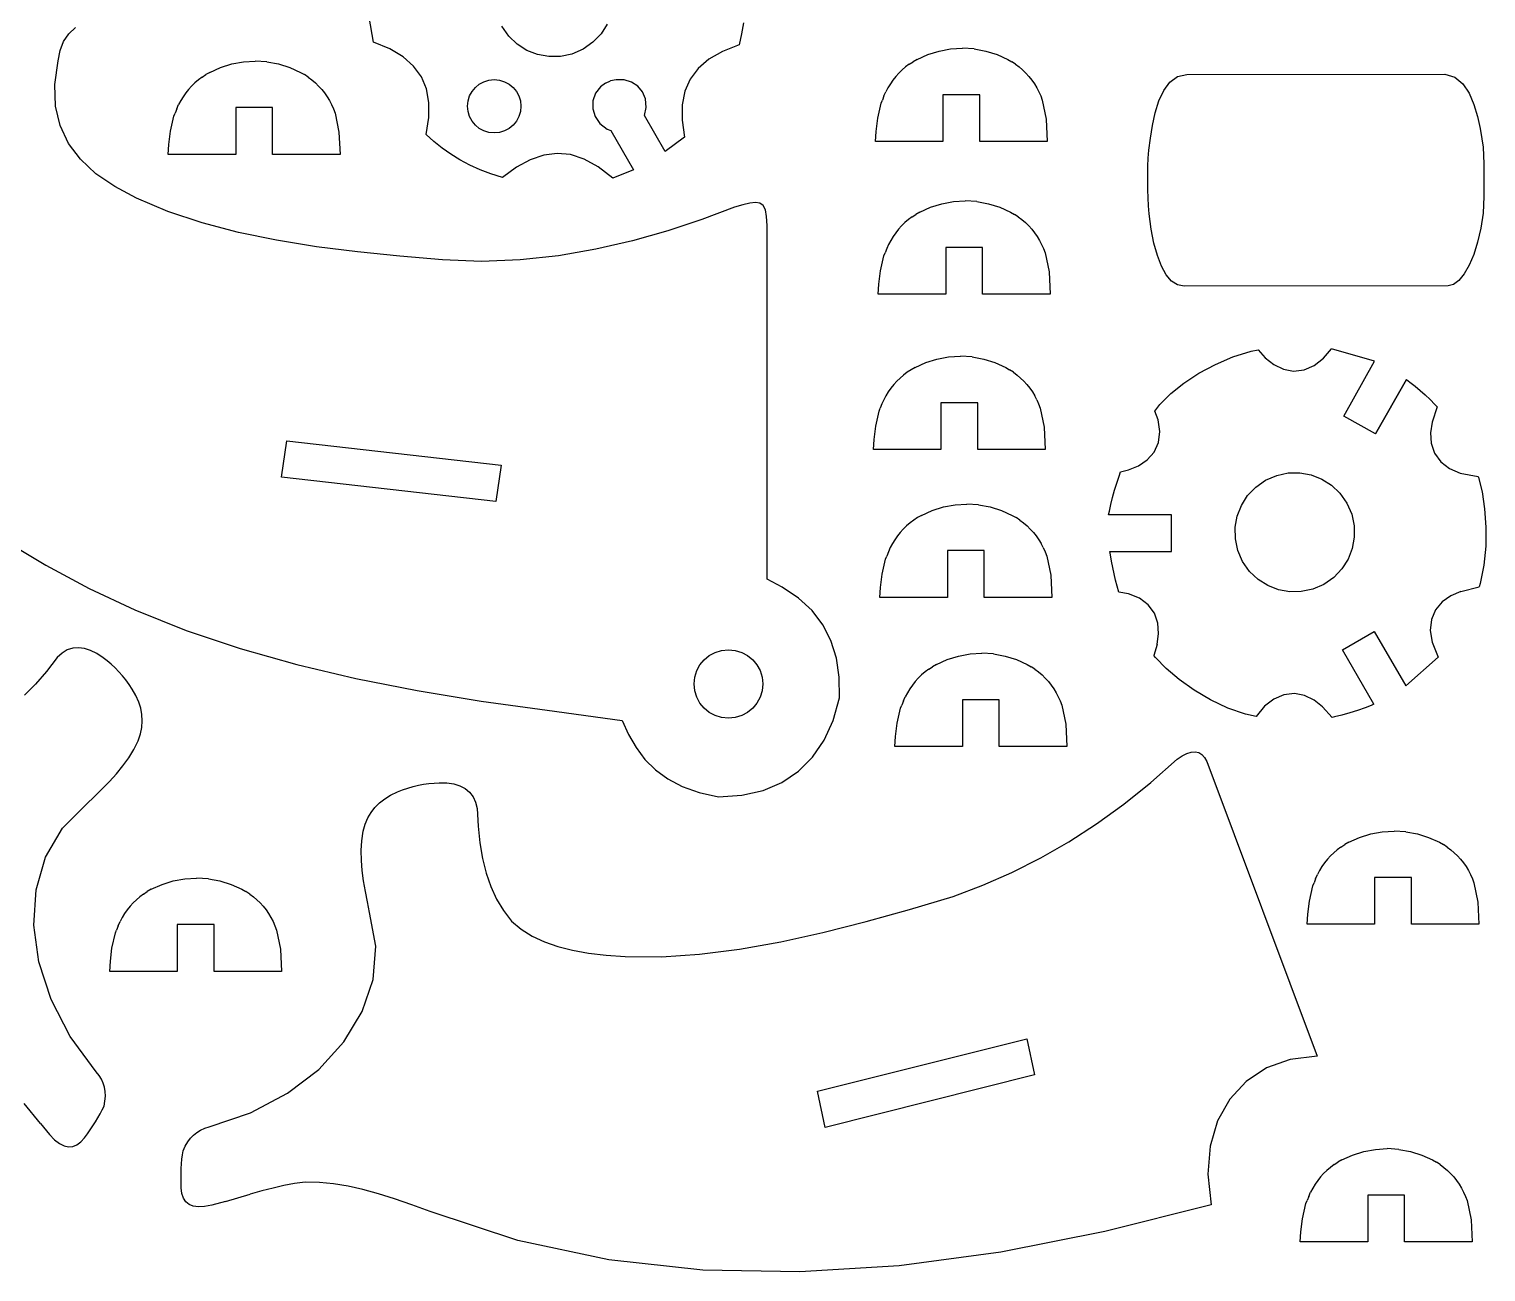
# Model space of a CAD drawing. Extents: x -1184 to 1184, y -939 to 939.
# Drawn here: x 452 to 1182, y -936 to -313 of the extents above; entities that cross this region are included whole.
import ezdxf

# ---------------------------------------------------------------- set-up
doc = ezdxf.new("R2010")
doc.units = 0
doc.header["$MEASUREMENT"] = 0
doc.layers.get('0').update_dxf_attribs({"linetype": 'CONTINUOUS'})

msp = doc.modelspace()

# ---------------------------------------------------------------- linework, layer by layer
for p, q in [((471.66, -315.38), (475.04, -312.23)), ((624.37, -319.53), (622.16, -307.07)), ((692.15, -316.54), (688.68, -311.57)), ((741.49, -310.48), (738.4, -315.36)), ((809.73, -309.93), (808.81, -315.42)), ((467.34, -323.68), (469.09, -319.19)), ((469.09, -319.19), (471.66, -315.38)), ((632.52, -322.9), (624.37, -319.53)), ((696.41, -320.59), (692.15, -316.54)), ((701.3, -323.68), (696.41, -320.59)), ((734.35, -319.62), (729.38, -323.09)), ((738.4, -315.36), (734.35, -319.62)), ((807.53, -320.87), (799.27, -324.16)), ((808.81, -315.42), (807.53, -320.87)), ((466.41, -328.85), (467.34, -323.68)), ((639.22, -326.89), (632.52, -322.9)), ((644.49, -331.52), (639.22, -326.89)), ((706.65, -325.76), (701.3, -323.68)), ((712.3, -326.79), (706.65, -325.76)), ((718.08, -326.72), (712.3, -326.79)), ((723.83, -325.5), (718.08, -326.72)), ((729.38, -323.09), (723.83, -325.5)), ((792.47, -328.09), (787.09, -332.7)), ((799.27, -324.16), (792.47, -328.09)), ((896.75, -328.22), (894.76, -329.35)), ((896.75, -328.22), (902.13, -325.78)), ((902.13, -325.78), (907.76, -324.01)), ((907.76, -324.01), (913.57, -322.94)), ((913.57, -322.94), (919.47, -322.58)), ((925.36, -322.94), (919.47, -322.58)), ((925.36, -322.94), (931.17, -324.01)), ((931.17, -324.01), (936.81, -325.78)), ((936.81, -325.78), (942.18, -328.22)), ((942.18, -328.22), (944.17, -329.35)), ((464.69, -340.74), (466.41, -328.85)), ((542.37, -334.69), (540.38, -335.82)), ((542.37, -334.69), (547.75, -332.25)), ((547.75, -332.25), (553.38, -330.48)), ((553.38, -330.48), (559.19, -329.41)), ((559.19, -329.41), (565.09, -329.05)), ((570.98, -329.41), (565.09, -329.05)), ((570.98, -329.41), (576.79, -330.48)), ((576.79, -330.48), (582.42, -332.25)), ((582.42, -332.25), (587.8, -334.69)), ((587.8, -334.69), (589.79, -335.82)), ((648.39, -336.85), (644.49, -331.52)), ((787.09, -332.7), (783.08, -338.02)), ((887.64, -335.06), (886.1, -336.76)), ((889.28, -333.47), (887.64, -335.06)), ((891.02, -331.98), (889.28, -333.47)), ((892.85, -330.61), (891.02, -331.98)), ((892.85, -330.61), (894.76, -329.35)), ((946.08, -330.61), (944.17, -329.35)), ((946.08, -330.61), (947.9, -331.98)), ((947.9, -331.98), (949.64, -333.47)), ((949.64, -333.47), (951.28, -335.06)), ((951.28, -335.06), (952.81, -336.76)), ((1031.86, -335.8), (1161.22, -335.66)), ((1161.22, -335.66), (1166.17, -337.08)), ((465.04, -351.56), (464.69, -340.74)), ((533.26, -341.53), (531.72, -343.23)), ((534.9, -339.94), (533.26, -341.53)), ((536.64, -338.45), (534.9, -339.94)), ((538.47, -337.08), (536.64, -338.45)), ((538.47, -337.08), (540.38, -335.82)), ((591.7, -337.07), (589.79, -335.82)), ((591.7, -337.07), (593.52, -338.45)), ((593.52, -338.45), (595.26, -339.94)), ((595.26, -339.94), (596.89, -341.53)), ((596.89, -341.53), (598.43, -343.23)), ((650.93, -342.9), (648.39, -336.85)), ((652.17, -349.71), (650.93, -342.9)), ((673.8, -344.2), (675.43, -342.22)), ((675.43, -342.22), (677.41, -340.58)), ((677.41, -340.58), (679.68, -339.35)), ((679.68, -339.35), (682.19, -338.57)), ((682.19, -338.57), (684.89, -338.3)), ((684.89, -338.3), (687.58, -338.57)), ((687.58, -338.57), (690.09, -339.35)), ((690.09, -339.35), (692.36, -340.58)), ((692.36, -340.58), (694.34, -342.22)), ((694.34, -342.22), (695.98, -344.2)), ((738.13, -341.86), (735.65, -345.18)), ((740.62, -340.09), (738.13, -341.86)), ((740.62, -340.09), (743.1, -339)), ((745.99, -338.37), (743.1, -339)), ((750.05, -338.49), (745.99, -338.37)), ((753.73, -339.58), (750.05, -338.49)), ((756.85, -341.58), (753.73, -339.58)), ((759.22, -344.4), (756.85, -341.58)), ((783.08, -338.02), (780.42, -344.09)), ((882.17, -342.38), (881.1, -344.4)), ((883.36, -340.42), (882.17, -342.38)), ((884.67, -338.55), (883.36, -340.42)), ((886.1, -336.76), (884.67, -338.55)), ((952.81, -336.76), (954.23, -338.55)), ((954.23, -338.55), (955.54, -340.42)), ((955.54, -340.42), (956.72, -342.38)), ((956.72, -342.38), (957.78, -344.4)), ((1020.33, -343.74), (1023.41, -339.56)), ((1023.41, -339.56), (1027.22, -336.8)), ((1027.22, -336.8), (1031.86, -335.8)), ((1166.17, -337.08), (1170.16, -340.42)), ((1170.16, -340.42), (1173.3, -345.16)), ((527.78, -348.85), (526.72, -350.87)), ((528.98, -346.89), (527.78, -348.85)), ((530.29, -345.02), (528.98, -346.89)), ((531.72, -343.23), (530.29, -345.02)), ((598.43, -343.23), (599.85, -345.01)), ((599.85, -345.01), (601.15, -346.89)), ((601.15, -346.89), (602.34, -348.84)), ((602.34, -348.84), (603.39, -350.87)), ((652.13, -357.32), (652.17, -349.71)), ((671.51, -351.68), (671.78, -348.98)), ((671.78, -348.98), (672.56, -346.47)), ((672.56, -346.47), (673.8, -344.2)), ((695.98, -344.2), (697.21, -346.47)), ((697.21, -346.47), (697.99, -348.98)), ((697.99, -348.98), (698.26, -351.68)), ((734.34, -348.97), (734.25, -352.94)), ((735.65, -345.18), (734.34, -348.97)), ((760.66, -347.99), (759.22, -344.4)), ((760.98, -352.28), (760.66, -347.99)), ((780.42, -344.09), (779.07, -350.94)), ((877.06, -357.68), (878.76, -350.11)), ((878.76, -350.11), (879.36, -348.63)), ((880.16, -346.49), (879.36, -348.63)), ((880.16, -346.49), (881.1, -344.4)), ((909.73, -345.9), (909.73, -369.36)), ((928.21, -345.9), (909.73, -345.9)), ((928.21, -369.36), (928.21, -345.9)), ((957.78, -344.4), (958.7, -346.49)), ((958.7, -346.49), (959.5, -348.63)), ((959.5, -348.63), (961.48, -358.17)), ((1016.04, -354.93), (1017.9, -348.98)), ((1017.9, -348.98), (1020.33, -343.74)), ((1173.3, -345.16), (1175.71, -350.8)), ((467.36, -361.37), (465.04, -351.56)), ((522.67, -364.15), (524.38, -356.58)), ((524.38, -356.58), (524.98, -355.1)), ((525.78, -352.96), (524.98, -355.1)), ((525.78, -352.96), (526.72, -350.87)), ((573.82, -352.37), (555.34, -352.37)), ((555.34, -352.37), (555.34, -375.83)), ((573.82, -375.83), (573.82, -352.37)), ((603.39, -350.87), (604.32, -352.96)), ((604.32, -352.96), (605.11, -355.1)), ((605.11, -355.1), (607.1, -364.64)), ((650.85, -365.77), (652.13, -357.32)), ((671.78, -354.37), (671.51, -351.68)), ((672.56, -356.88), (671.78, -354.37)), ((673.8, -359.15), (672.56, -356.88)), ((697.21, -356.88), (695.98, -359.15)), ((697.99, -354.37), (697.21, -356.88)), ((698.26, -351.68), (697.99, -354.37)), ((734.25, -352.94), (735.38, -356.83)), ((735.38, -356.83), (737.79, -360.35)), ((760.18, -356.27), (760.98, -352.28)), ((770.59, -374.29), (760.18, -356.27)), ((779.07, -350.94), (778.98, -358.61)), ((1014.64, -361.26), (1016.04, -354.93)), ((1175.71, -350.8), (1177.51, -356.83)), ((1177.51, -356.83), (1178.82, -362.76)), ((471.58, -370.26), (467.36, -361.37)), ((521.9, -370.79), (522.67, -364.15)), ((607.1, -364.64), (607.63, -375.83)), ((675.43, -361.13), (673.8, -359.15)), ((677.41, -362.77), (675.43, -361.13)), ((679.68, -364), (677.41, -362.77)), ((682.19, -364.78), (679.68, -364)), ((684.89, -365.05), (682.19, -364.78)), ((687.58, -364.78), (684.89, -365.05)), ((690.09, -364), (687.58, -364.78)), ((692.36, -362.77), (690.09, -364)), ((694.34, -361.13), (692.36, -362.77)), ((695.98, -359.15), (694.34, -361.13)), ((737.79, -360.35), (741.49, -363.22)), ((741.49, -363.22), (743.25, -363.9)), ((743.25, -363.9), (754.59, -383.55)), ((778.98, -358.61), (780.14, -367.12)), ((875.92, -369.36), (876.28, -364.32)), ((876.28, -364.32), (877.06, -357.68)), ((961.48, -358.17), (962.01, -369.36)), ((1013.63, -367.62), (1014.64, -361.26)), ((1178.82, -362.76), (1179.75, -368.06)), ((477.6, -378.26), (471.58, -370.26)), ((521.54, -375.83), (521.9, -370.79)), ((654.7, -369.3), (650.85, -365.77)), ((658.78, -372.61), (654.7, -369.3)), ((780.14, -367.12), (770.59, -374.29)), ((909.73, -369.36), (875.92, -369.36)), ((962.01, -369.36), (928.21, -369.36)), ((1012.91, -373.65), (1013.63, -367.62)), ((1179.75, -368.06), (1180.43, -372.24)), ((1180.43, -372.24), (1180.56, -376.36)), ((485.35, -385.46), (477.6, -378.26)), ((555.34, -375.83), (521.54, -375.83)), ((607.63, -375.83), (573.82, -375.83)), ((663.12, -375.69), (658.78, -372.61)), ((667.72, -378.54), (663.12, -375.69)), ((672.59, -381.14), (667.72, -378.54)), ((702.92, -378.53), (696.06, -382.27)), ((709.68, -376.17), (702.92, -378.53)), ((716.39, -375.28), (709.68, -376.17)), ((723.14, -375.91), (716.39, -375.28)), ((729.98, -378.16), (723.14, -375.91)), ((736.98, -382.09), (729.98, -378.16)), ((1012.43, -381.67), (1012.61, -377.67)), ((1012.61, -377.67), (1012.91, -373.65)), ((1180.56, -376.36), (1180.66, -380.48)), ((494.74, -391.9), (485.35, -385.46)), ((677.76, -383.47), (672.59, -381.14)), ((683.22, -385.54), (677.76, -383.47)), ((689.01, -387.32), (683.22, -385.54)), ((696.06, -382.27), (689.01, -387.32)), ((744.23, -387.77), (736.98, -382.09)), ((754.59, -383.55), (744.23, -387.77)), ((1012.33, -389.61), (1012.34, -385.64)), ((1012.34, -385.64), (1012.43, -381.67)), ((1180.66, -380.48), (1180.74, -384.6)), ((1180.74, -384.6), (1180.77, -388.72)), ((505.68, -397.66), (494.74, -391.9)), ((1012.4, -393.58), (1012.33, -389.61)), ((1012.54, -397.56), (1012.4, -393.58)), ((1180.76, -392.85), (1180.68, -396.97)), ((1180.77, -388.72), (1180.76, -392.85)), ((521.43, -404.45), (505.68, -397.66)), ((809.52, -401.04), (805.31, -402.32)), ((813.01, -400.18), (809.52, -401.04)), ((815.83, -399.87), (813.01, -400.18)), ((818.03, -400.25), (815.83, -399.87)), ((819.65, -401.47), (818.03, -400.25)), ((903.52, -402.28), (909.16, -400.52)), ((909.16, -400.52), (914.96, -399.44)), ((914.96, -399.44), (920.86, -399.09)), ((926.75, -399.44), (920.86, -399.09)), ((926.75, -399.44), (932.56, -400.52)), ((932.56, -400.52), (938.2, -402.28)), ((1012.73, -401.55), (1012.54, -397.56)), ((1180.54, -401.09), (1180.33, -405.21)), ((1180.68, -396.97), (1180.54, -401.09)), ((538.48, -410.16), (521.43, -404.45)), ((788.93, -408.44), (771.83, -414.11)), ((805.31, -402.32), (788.93, -408.44)), ((820.76, -403.65), (819.65, -401.47)), ((821.38, -406.94), (820.76, -403.65)), ((821.59, -411.48), (821.38, -406.94)), ((892.41, -408.49), (890.67, -409.98)), ((894.24, -407.11), (892.41, -408.49)), ((894.24, -407.11), (896.15, -405.86)), ((898.14, -404.72), (896.15, -405.86)), ((898.14, -404.72), (903.52, -402.28)), ((938.2, -402.28), (943.58, -404.72)), ((943.58, -404.72), (945.56, -405.86)), ((947.47, -407.11), (945.56, -405.86)), ((947.47, -407.11), (949.3, -408.49)), ((949.3, -408.49), (951.03, -409.97)), ((1012.97, -405.57), (1012.73, -401.55)), ((1014.03, -413.28), (1012.97, -405.57)), ((1180.33, -405.21), (1179.21, -412.8)), ((556.68, -414.92), (538.48, -410.16)), ((575.85, -418.84), (556.68, -414.92)), ((771.83, -414.11), (754.1, -419.14)), ((821.59, -588.62), (821.59, -411.48)), ((886.06, -415.05), (884.75, -416.93)), ((887.49, -413.26), (886.06, -415.05)), ((889.03, -411.57), (887.49, -413.26)), ((890.67, -409.98), (889.03, -411.57)), ((951.03, -409.97), (952.67, -411.57)), ((952.67, -411.57), (954.2, -413.26)), ((954.2, -413.26), (955.62, -415.05)), ((955.62, -415.05), (956.93, -416.93)), ((1015.42, -420.3), (1014.03, -413.28)), ((1179.21, -412.8), (1177.63, -419.78)), ((595.83, -422.06), (575.85, -418.84)), ((616.45, -424.69), (595.83, -422.06)), ((754.1, -419.14), (735.81, -423.36)), ((881.56, -423), (880.75, -425.14)), ((882.49, -420.91), (881.56, -423)), ((883.56, -418.88), (882.49, -420.91)), ((884.75, -416.93), (883.56, -418.88)), ((911.12, -422.41), (911.12, -445.86)), ((929.6, -422.41), (911.12, -422.41)), ((929.6, -445.86), (929.6, -422.41)), ((956.93, -416.93), (958.11, -418.88)), ((958.11, -418.88), (959.17, -420.91)), ((959.17, -420.91), (960.09, -423)), ((960.09, -423), (960.89, -425.14)), ((1017.15, -426.51), (1015.42, -420.3)), ((1177.63, -419.78), (1175.67, -426.01)), ((637.55, -426.86), (616.45, -424.69)), ((658.95, -428.69), (637.55, -426.86)), ((678.55, -429.44), (658.95, -428.69)), ((697.95, -428.68), (678.55, -429.44)), ((717.07, -426.6), (697.95, -428.68)), ((735.81, -423.36), (717.07, -426.6)), ((878.45, -434.19), (880.15, -426.62)), ((880.15, -426.62), (880.75, -425.14)), ((960.89, -425.14), (962.87, -434.68)), ((1019.21, -431.82), (1017.15, -426.51)), ((1175.67, -426.01), (1173.41, -431.37)), ((877.67, -440.83), (878.45, -434.19)), ((962.87, -434.68), (963.4, -445.86)), ((1021.59, -436.11), (1019.21, -431.82)), ((1024.29, -439.29), (1021.59, -436.11)), ((1170.91, -435.74), (1168.26, -438.99)), ((1173.41, -431.37), (1170.91, -435.74)), ((877.31, -445.86), (877.67, -440.83)), ((1027.31, -441.25), (1024.29, -439.29)), ((1030.63, -441.88), (1027.31, -441.25)), ((1162.79, -441.65), (1030.63, -441.88)), ((1165.53, -441), (1162.79, -441.65)), ((1168.26, -438.99), (1165.53, -441)), ((911.12, -445.86), (877.31, -445.86)), ((963.4, -445.86), (929.6, -445.86)), ((1064.15, -474.47), (1067.59, -473.8)), ((1067.59, -473.8), (1071.23, -477.77)), ((1100.43, -478.01), (1104.33, -473.31)), ((1104.33, -473.31), (1104.36, -473.27)), ((1125.92, -479.45), (1104.33, -473.31)), ((895.72, -482.62), (901.1, -480.18)), ((901.1, -480.18), (906.73, -478.41)), ((906.73, -478.41), (912.54, -477.34)), ((912.54, -477.34), (918.44, -476.98)), ((924.33, -477.34), (918.44, -476.98)), ((924.33, -477.34), (930.14, -478.41)), ((930.14, -478.41), (935.78, -480.18)), ((935.78, -480.18), (941.15, -482.62)), ((1037.96, -485.48), (1046.21, -481.05)), ((1046.21, -481.05), (1055, -477.32)), ((1055, -477.32), (1064.15, -474.47)), ((1071.23, -477.77), (1075.52, -481.1)), ((1075.52, -481.1), (1080.27, -483.39)), ((1090.69, -483.83), (1095.77, -481.67)), ((1095.77, -481.67), (1100.43, -478.01)), ((1110.6, -506.95), (1125.92, -479.45)), ((888.25, -487.87), (886.61, -489.47)), ((889.99, -486.39), (888.25, -487.87)), ((891.82, -485.01), (889.99, -486.39)), ((893.73, -483.75), (891.82, -485.01)), ((895.72, -482.62), (893.73, -483.75)), ((941.15, -482.62), (943.14, -483.75)), ((945.05, -485.01), (943.14, -483.75)), ((945.05, -485.01), (946.87, -486.38)), ((946.87, -486.38), (948.61, -487.87)), ((948.61, -487.87), (950.25, -489.46)), ((1030.45, -490.41), (1037.96, -485.48)), ((1080.27, -483.39), (1085.4, -484.38)), ((1085.4, -484.38), (1090.69, -483.83)), ((1141.96, -488.65), (1126.46, -515.79)), ((1126.46, -515.79), (1141.95, -488.65)), ((1141.95, -488.65), (1141.96, -488.65)), ((1141.96, -488.65), (1143.69, -489.99)), ((882.33, -494.82), (881.14, -496.78)), ((883.64, -492.95), (882.33, -494.82)), ((885.07, -491.16), (883.64, -492.95)), ((886.61, -489.47), (885.07, -491.16)), ((950.25, -489.46), (951.78, -491.16)), ((951.78, -491.16), (953.2, -492.95)), ((953.2, -492.95), (954.51, -494.82)), ((954.51, -494.82), (955.69, -496.78)), ((1018.43, -501.07), (1023.88, -495.67)), ((1023.88, -495.67), (1030.45, -490.41)), ((1143.69, -489.99), (1146.24, -492.04)), ((1146.24, -492.04), (1148.77, -494.16)), ((1148.77, -494.16), (1151.28, -496.38)), ((877.73, -504.52), (878.33, -503.04)), ((879.13, -500.89), (878.33, -503.04)), ((880.07, -498.8), (879.13, -500.89)), ((881.14, -496.78), (880.07, -498.8)), ((908.7, -500.31), (908.7, -523.76)), ((927.18, -500.31), (908.7, -500.31)), ((927.18, -523.76), (927.18, -500.31)), ((956.75, -498.8), (955.69, -496.78)), ((956.75, -498.8), (957.67, -500.89)), ((957.67, -500.89), (958.47, -503.04)), ((958.47, -503.04), (960.45, -512.57)), ((1015.87, -504.41), (1018.43, -501.07)), ((1151.28, -496.38), (1153.77, -498.7)), ((1153.77, -498.7), (1156.24, -501.13)), ((1157.38, -502.33), (1154.87, -509.95)), ((1156.24, -501.13), (1157.38, -502.33)), ((876.03, -512.09), (877.73, -504.52)), ((1017.49, -508.77), (1015.87, -504.41)), ((1018.33, -514.63), (1017.49, -508.77)), ((1126.46, -515.79), (1110.6, -506.95)), ((1154.87, -509.95), (1154.06, -515.32)), ((875.25, -518.72), (876.03, -512.09)), ((960.45, -512.57), (960.98, -523.76)), ((1017.66, -520.12), (1018.33, -514.63)), ((1154.06, -515.32), (1154.39, -520.58)), ((578.25, -537.65), (580.99, -519.34)), ((580.99, -519.34), (688.44, -531.49)), ((874.89, -523.76), (875.25, -518.72)), ((908.7, -523.76), (874.89, -523.76)), ((960.98, -523.76), (927.18, -523.76)), ((1012.07, -528.92), (1015.49, -524.97)), ((1015.49, -524.97), (1017.66, -520.12)), ((1154.39, -520.58), (1156.03, -525.55)), ((688.44, -531.49), (685.7, -549.8)), ((1002.68, -533.94), (1007.71, -531.89)), ((1007.71, -531.89), (1012.07, -528.92)), ((1156.03, -525.55), (1159.1, -529.89)), ((1159.1, -529.89), (1163.47, -533.27)), ((685.7, -549.8), (578.25, -537.65)), ((996.81, -540.56), (997.94, -537.11)), ((997.94, -537.11), (998.71, -534.82)), ((998.71, -534.82), (1002.68, -533.94)), ((1066.43, -542.57), (1071.4, -539.1)), ((1071.4, -539.1), (1076.96, -536.69)), ((1076.96, -536.69), (1082.71, -535.48)), ((1082.71, -535.48), (1088.49, -535.41)), ((1088.49, -535.41), (1094.14, -536.44)), ((1094.14, -536.44), (1099.48, -538.52)), ((1099.48, -538.52), (1104.37, -541.61)), ((1163.47, -533.27), (1168.93, -535.54)), ((1168.93, -535.54), (1177.84, -537.18)), ((1177.84, -537.18), (1178.04, -537.69)), ((1178.04, -537.69), (1179.82, -544.96)), ((994.67, -547.73), (995.7, -544.13)), ((995.7, -544.13), (996.81, -540.56)), ((1059.29, -551.72), (1062.38, -546.84)), ((1062.38, -546.84), (1066.43, -542.57)), ((1104.37, -541.61), (1108.63, -545.66)), ((1108.63, -545.66), (1112.1, -550.62)), ((1179.82, -544.96), (1181.09, -553.37)), ((898.96, -556.71), (904.34, -554.28)), ((904.34, -554.28), (909.97, -552.51)), ((909.97, -552.51), (915.78, -551.44)), ((915.78, -551.44), (921.67, -551.08)), ((927.57, -551.44), (921.67, -551.08)), ((927.57, -551.44), (933.38, -552.51)), ((933.38, -552.51), (939.01, -554.28)), ((939.01, -554.28), (944.39, -556.71)), ((992.68, -556.39), (993.1, -554.64)), ((993.1, -554.64), (993.79, -551.26)), ((993.79, -551.26), (994.67, -547.73)), ((1057.21, -557.07), (1059.29, -551.72)), ((1112.1, -550.62), (1114.51, -556.18)), ((1181.09, -553.37), (1181.74, -562.55)), ((891.49, -561.97), (889.84, -563.56)), ((893.23, -560.48), (891.49, -561.97)), ((895.05, -559.1), (893.23, -560.48)), ((896.97, -557.85), (895.05, -559.1)), ((898.96, -556.71), (896.97, -557.85)), ((944.39, -556.71), (946.38, -557.85)), ((948.29, -559.1), (946.38, -557.85)), ((948.29, -559.1), (950.11, -560.48)), ((950.11, -560.48), (951.85, -561.96)), ((951.85, -561.96), (953.48, -563.56)), ((1024.16, -556.39), (992.68, -556.39)), ((1024.16, -574.87), (1024.16, -556.39)), ((1056.18, -562.71), (1057.21, -557.07)), ((1114.51, -556.18), (1115.73, -561.93)), ((1115.73, -561.93), (1115.8, -567.72)), ((439.4, -569.11), (460.15, -581.67)), ((885.56, -568.92), (884.37, -570.87)), ((886.88, -567.04), (885.56, -568.92)), ((888.31, -565.26), (886.88, -567.04)), ((889.84, -563.56), (888.31, -565.26)), ((953.48, -563.56), (955.01, -565.25)), ((955.01, -565.25), (956.44, -567.04)), ((956.44, -567.04), (957.74, -568.92)), ((957.74, -568.92), (958.93, -570.87)), ((1056.25, -568.5), (1056.18, -562.71)), ((1057.47, -574.25), (1056.25, -568.5)), ((1115.8, -567.72), (1114.77, -573.36)), ((1181.74, -562.55), (1181.67, -572.12)), ((882.37, -574.99), (881.57, -577.13)), ((883.31, -572.9), (882.37, -574.99)), ((884.37, -570.87), (883.31, -572.9)), ((911.93, -574.4), (911.93, -597.85)), ((930.41, -574.4), (911.93, -574.4)), ((930.41, -597.85), (930.41, -574.4)), ((959.98, -572.9), (958.93, -570.87)), ((959.98, -572.9), (960.91, -574.99)), ((960.91, -574.99), (961.7, -577.13)), ((993.63, -576.45), (993.37, -574.87)), ((993.37, -574.87), (1024.16, -574.87)), ((994.19, -579.62), (993.63, -576.45)), ((1059.88, -579.81), (1057.47, -574.25)), ((1114.77, -573.36), (1112.69, -578.71)), ((1181.67, -572.12), (1180.76, -581.69)), ((460.15, -581.67), (481.92, -593.38)), ((879.26, -586.18), (880.97, -578.61)), ((880.97, -578.61), (881.57, -577.13)), ((961.7, -577.13), (963.69, -586.67)), ((994.81, -582.8), (994.19, -579.62)), ((995.48, -585.98), (994.81, -582.8)), ((1063.35, -584.77), (1059.88, -579.81)), ((1109.6, -583.59), (1105.54, -587.86)), ((1112.69, -578.71), (1109.6, -583.59)), ((1180.76, -581.69), (1178.9, -590.88)), ((829.24, -592.72), (821.59, -588.62)), ((878.49, -592.82), (879.26, -586.18)), ((963.69, -586.67), (964.22, -597.85)), ((996.21, -589.14), (995.48, -585.98)), ((997.01, -592.26), (996.21, -589.14)), ((1067.61, -588.82), (1063.35, -584.77)), ((1072.5, -591.91), (1067.61, -588.82)), ((1105.54, -587.86), (1100.58, -591.33)), ((1178.9, -590.88), (1178.31, -592.59)), ((481.92, -593.38), (504.87, -604.1)), ((837.34, -598.17), (829.24, -592.72)), ((844.11, -604.44), (837.34, -598.17)), ((878.13, -597.85), (878.49, -592.82)), ((911.93, -597.85), (878.13, -597.85)), ((964.22, -597.85), (930.41, -597.85)), ((997.82, -595.16), (997.01, -592.26)), ((1002.66, -595.98), (997.82, -595.16)), ((1008.15, -598.19), (1002.66, -595.98)), ((1012.57, -601.51), (1008.15, -598.19)), ((1077.84, -593.99), (1072.5, -591.91)), ((1083.49, -595.02), (1077.84, -593.99)), ((1089.27, -594.95), (1083.49, -595.02)), ((1095.02, -593.74), (1089.27, -594.95)), ((1100.58, -591.33), (1095.02, -593.74)), ((1164.14, -596.98), (1159.85, -600.03)), ((1169.13, -594.83), (1164.14, -596.98)), ((1169.13, -594.83), (1178.31, -592.59)), ((504.87, -604.1), (530.61, -614.34)), ((849.53, -611.55), (844.11, -604.44)), ((1015.69, -605.81), (1012.57, -601.51)), ((1017.4, -610.75), (1015.69, -605.81)), ((1156.5, -604.05), (1154.43, -608.95)), ((1159.85, -600.03), (1156.5, -604.05)), ((853.61, -619.47), (849.53, -611.55)), ((1017.79, -616.01), (1017.4, -610.75)), ((1154.43, -608.95), (1153.88, -614.44)), ((530.61, -614.34), (557.65, -623.42)), ((856.35, -628.23), (853.61, -619.47)), ((1017.05, -621.39), (1017.79, -616.01)), ((1109.83, -624.14), (1125.83, -614.9)), ((1125.83, -614.9), (1141.57, -642.16)), ((1153.88, -614.44), (1154.83, -620.28)), ((1154.83, -620.28), (1157.8, -627.82)), ((468.35, -625.73), (465.89, -627.94)), ((470.96, -624.19), (468.35, -625.73)), ((473.71, -623.3), (470.96, -624.19)), ((476.58, -623.03), (473.71, -623.3)), ((479.55, -623.4), (476.58, -623.03)), ((482.6, -624.37), (479.55, -623.4)), ((485.72, -625.94), (482.6, -624.37)), ((488.89, -628.1), (485.72, -625.94)), ((557.65, -623.42), (585.97, -631.41)), ((790.08, -629.06), (792.62, -626.96)), ((792.62, -626.96), (795.54, -625.38)), ((795.54, -625.38), (798.77, -624.38)), ((798.77, -624.38), (802.23, -624.03)), ((802.23, -624.03), (805.69, -624.38)), ((805.69, -624.38), (808.92, -625.38)), ((808.92, -625.38), (811.83, -626.96)), ((811.83, -626.96), (814.38, -629.06)), ((911.87, -629.02), (917.5, -627.25)), ((917.5, -627.25), (923.31, -626.18)), ((923.31, -626.18), (929.2, -625.82)), ((935.1, -626.18), (929.2, -625.82)), ((935.1, -626.18), (940.91, -627.25)), ((940.91, -627.25), (946.54, -629.02)), ((1017.05, -621.39), (1015.32, -626.87)), ((1016.18, -627.98), (1015.32, -626.87)), ((1125.54, -651.35), (1109.83, -624.14)), ((460.47, -634.92), (455, -641.25)), ((465.89, -627.94), (460.47, -634.92)), ((490.99, -629.68), (488.89, -628.1)), ((493.02, -631.36), (490.99, -629.68)), ((494.96, -633.15), (493.02, -631.36)), ((496.83, -635.06), (494.96, -633.15)), ((585.97, -631.41), (615.53, -638.42)), ((785.4, -637.74), (786.4, -634.52)), ((786.4, -634.52), (787.98, -631.6)), ((787.98, -631.6), (790.08, -629.06)), ((814.38, -629.06), (816.48, -631.6)), ((816.48, -631.6), (818.06, -634.52)), ((818.06, -634.52), (819.06, -637.74)), ((857.76, -637.82), (856.35, -628.23)), ((902.59, -633.85), (900.76, -635.22)), ((902.59, -633.85), (904.5, -632.59)), ((906.49, -631.46), (904.5, -632.59)), ((906.49, -631.46), (911.87, -629.02)), ((946.54, -629.02), (951.92, -631.46)), ((951.92, -631.46), (953.91, -632.59)), ((955.82, -633.85), (953.91, -632.59)), ((955.82, -633.85), (957.64, -635.22)), ((1021.53, -633.42), (1016.18, -627.98)), ((1028.09, -638.97), (1021.53, -633.42)), ((1157.8, -627.82), (1141.57, -642.16)), ((455, -641.25), (449.45, -646.9)), ((498.62, -637.07), (496.83, -635.06)), ((500.34, -639.2), (498.62, -637.07)), ((501.98, -641.44), (500.34, -639.2)), ((503.54, -643.79), (501.98, -641.44)), ((615.53, -638.42), (646.32, -644.51)), ((785.05, -641.21), (785.4, -637.74)), ((785.4, -644.67), (785.05, -641.21)), ((819.06, -637.74), (819.41, -641.21)), ((819.41, -641.21), (819.06, -644.67)), ((857.82, -648.23), (857.76, -637.82)), ((894.41, -641.79), (893.1, -643.66)), ((895.84, -640), (894.41, -641.79)), ((897.37, -638.31), (895.84, -640)), ((899.02, -636.71), (897.37, -638.31)), ((900.76, -635.22), (899.02, -636.71)), ((957.64, -635.22), (959.38, -636.71)), ((959.38, -636.71), (961.01, -638.3)), ((961.01, -638.3), (962.55, -640)), ((962.55, -640), (963.97, -641.79)), ((963.97, -641.79), (965.27, -643.66)), ((1035.61, -644.34), (1028.09, -638.97)), ((505.38, -647.06), (503.54, -643.79)), ((506.81, -650.26), (505.38, -647.06)), ((646.32, -644.51), (678.31, -649.77)), ((786.4, -647.89), (785.4, -644.67)), ((787.98, -650.81), (786.4, -647.89)), ((818.06, -647.89), (816.48, -650.81)), ((819.06, -644.67), (818.06, -647.89)), ((854.68, -659.5), (857.82, -648.23)), ((889.9, -649.73), (890.84, -647.64)), ((891.9, -645.62), (890.84, -647.64)), ((893.1, -643.66), (891.9, -645.62)), ((937.94, -649.14), (919.46, -649.14)), ((919.46, -649.14), (919.46, -672.6)), ((937.94, -672.6), (937.94, -649.14)), ((965.27, -643.66), (966.46, -645.62)), ((966.46, -645.62), (967.51, -647.64)), ((967.51, -647.64), (968.44, -649.73)), ((1043.82, -649.23), (1035.61, -644.34)), ((1052.47, -653.36), (1043.82, -649.23)), ((1075.43, -648.77), (1070.77, -652.43)), ((1080.51, -646.61), (1075.43, -648.77)), ((1085.8, -646.06), (1080.51, -646.61)), ((1090.93, -647.05), (1085.8, -646.06)), ((1095.68, -649.34), (1090.93, -647.05)), ((1099.97, -652.67), (1095.68, -649.34)), ((507.81, -653.41), (506.81, -650.26)), ((508.39, -656.56), (507.81, -653.41)), ((508.55, -659.73), (508.39, -656.56)), ((678.31, -649.77), (711.48, -654.29)), ((711.48, -654.29), (748.93, -659.51)), ((790.08, -653.35), (787.98, -650.81)), ((792.62, -655.45), (790.08, -653.35)), ((795.54, -657.04), (792.62, -655.45)), ((811.83, -655.45), (808.92, -657.04)), ((814.38, -653.35), (811.83, -655.45)), ((816.48, -650.81), (814.38, -653.35)), ((886.79, -660.92), (888.5, -653.35)), ((888.5, -653.35), (889.1, -651.87)), ((889.9, -649.73), (889.1, -651.87)), ((968.44, -649.73), (969.23, -651.87)), ((969.23, -651.87), (971.22, -661.41)), ((1061.29, -656.42), (1052.47, -653.36)), ((1066.61, -657.45), (1061.29, -656.42)), ((1070.77, -652.43), (1066.61, -657.45)), ((1104.81, -657.95), (1099.97, -652.67)), ((1109.53, -656.81), (1105.83, -657.74)), ((1113.51, -655.68), (1109.53, -656.81)), ((1117.49, -654.45), (1113.51, -655.68)), ((1121.19, -653.17), (1117.49, -654.45)), ((1124.33, -651.94), (1121.19, -653.17)), ((1125.54, -651.35), (1124.33, -651.94)), ((507.57, -666.27), (508.27, -662.96)), ((508.27, -662.96), (508.55, -659.73)), ((748.93, -659.51), (752.19, -666.57)), ((798.77, -658.04), (795.54, -657.04)), ((802.23, -658.39), (798.77, -658.04)), ((805.69, -658.04), (802.23, -658.39)), ((808.92, -657.04), (805.69, -658.04)), ((850.19, -669.42), (854.68, -659.5)), ((886.02, -667.56), (886.79, -660.92)), ((971.22, -661.41), (971.75, -672.6)), ((1105.83, -657.74), (1104.81, -657.95)), ((504.31, -674.06), (506.43, -669.7)), ((506.43, -669.7), (507.57, -666.27)), ((752.19, -666.57), (755.98, -673.09)), ((844.4, -677.93), (850.19, -669.42)), ((885.66, -672.6), (886.02, -667.56)), ((498.81, -682.3), (501.75, -678.25)), ((501.75, -678.25), (504.31, -674.06)), ((755.98, -673.09), (760.43, -679.01)), ((837.34, -684.99), (844.4, -677.93)), ((919.46, -672.6), (885.66, -672.6)), ((971.75, -672.6), (937.94, -672.6)), ((1027.02, -678.93), (1029.6, -677.19)), ((1029.6, -677.19), (1031.97, -675.99)), ((1031.97, -675.99), (1034.14, -675.33)), ((1034.14, -675.33), (1036.11, -675.21)), ((1036.11, -675.21), (1037.88, -675.63)), ((1037.88, -675.63), (1039.45, -676.59)), ((1039.45, -676.59), (1040.81, -678.09)), ((1040.81, -678.09), (1041.98, -680.12)), ((495.55, -686.24), (498.81, -682.3)), ((760.43, -679.01), (765.67, -684.29)), ((765.67, -684.29), (771.84, -688.85)), ((829.05, -690.54), (837.34, -684.99)), ((1013.83, -690.61), (1027.02, -678.93)), ((1041.98, -680.12), (1097.15, -827.72)), ((488.36, -693.91), (492.05, -690.1)), ((492.05, -690.1), (495.55, -686.24)), ((638.99, -694.27), (641.61, -693.37)), ((641.61, -693.37), (644.23, -692.6)), ((644.23, -692.6), (646.86, -691.96)), ((646.86, -691.96), (649.48, -691.46)), ((649.48, -691.46), (652.1, -691.09)), ((652.1, -691.09), (654.72, -690.86)), ((654.72, -690.86), (657.34, -690.76)), ((657.34, -690.76), (661.18, -690.79)), ((661.18, -690.79), (664.64, -691.27)), ((664.64, -691.27), (667.7, -692.21)), ((667.7, -692.21), (670.35, -693.6)), ((771.84, -688.85), (779.08, -692.65)), ((779.08, -692.65), (787.53, -695.62)), ((819.59, -694.55), (829.05, -690.54)), ((1000.4, -701.39), (1013.83, -690.61)), ((480.67, -701.48), (484.54, -697.69)), ((484.54, -697.69), (488.36, -693.91)), ((627.38, -700.8), (630, -698.78)), ((630, -698.78), (632.99, -696.96)), ((632.99, -696.96), (636.37, -695.31)), ((636.37, -695.31), (638.99, -694.27)), ((670.35, -693.6), (672.56, -695.45)), ((672.56, -695.45), (674.31, -697.75)), ((674.31, -697.75), (675.58, -700.51)), ((675.58, -700.51), (676.35, -703.72)), ((787.53, -695.62), (797.31, -697.71)), ((797.31, -697.71), (809, -696.95)), ((809, -696.95), (819.59, -694.55)), ((468.5, -713.51), (480.67, -701.48)), ((621.57, -708.38), (623.18, -705.57)), ((623.18, -705.57), (625.11, -703.06)), ((625.11, -703.06), (627.38, -700.8)), ((676.35, -703.72), (676.83, -712.54)), ((986.73, -711.29), (1000.4, -701.39)), ((460.07, -727.97), (468.5, -713.51)), ((618.51, -719.77), (619.25, -714.98)), ((619.25, -714.98), (620.26, -711.51)), ((620.26, -711.51), (621.57, -708.38)), ((676.83, -712.54), (677.72, -720.86)), ((972.82, -720.3), (986.73, -711.29)), ((1124.04, -716.35), (1129.85, -715.28)), ((1129.85, -715.28), (1135.74, -714.92)), ((1141.64, -715.28), (1135.74, -714.92)), ((1141.64, -715.28), (1147.44, -716.35)), ((618.22, -724.67), (618.51, -719.77)), ((677.72, -720.86), (679.07, -728.67)), ((958.68, -728.44), (972.82, -720.3)), ((1109.12, -722.94), (1111.04, -721.69)), ((1113.02, -720.55), (1111.04, -721.69)), ((1113.02, -720.55), (1118.4, -718.12)), ((1118.4, -718.12), (1124.04, -716.35)), ((1147.44, -716.35), (1153.08, -718.12)), ((1153.08, -718.12), (1158.46, -720.55)), ((1158.46, -720.55), (1160.44, -721.69)), ((1162.35, -722.94), (1160.44, -721.69)), ((455.34, -744.33), (460.07, -727.97)), ((618.34, -729.67), (618.22, -724.67)), ((618.77, -734.77), (618.34, -729.67)), ((679.07, -728.67), (680.89, -735.98)), ((944.31, -735.71), (958.68, -728.44)), ((1102.37, -729.1), (1100.95, -730.88)), ((1103.91, -727.4), (1102.37, -729.1)), ((1105.55, -725.81), (1103.91, -727.4)), ((1107.29, -724.32), (1105.55, -725.81)), ((1109.12, -722.94), (1107.29, -724.32)), ((1162.35, -722.94), (1164.18, -724.32)), ((1164.18, -724.32), (1165.91, -725.8)), ((1165.91, -725.8), (1167.55, -727.4)), ((1167.55, -727.4), (1169.08, -729.09)), ((1169.08, -729.09), (1170.5, -730.88)), ((619.46, -739.93), (618.77, -734.77)), ((680.89, -735.98), (683.21, -742.77)), ((929.7, -742.12), (944.31, -735.71)), ((1096.44, -738.83), (1097.38, -736.74)), ((1098.44, -734.71), (1097.38, -736.74)), ((1099.63, -732.76), (1098.44, -734.71)), ((1100.95, -730.88), (1099.63, -732.76)), ((1170.5, -730.88), (1171.81, -732.76)), ((1171.81, -732.76), (1172.99, -734.71)), ((1172.99, -734.71), (1174.05, -736.74)), ((1174.05, -736.74), (1174.98, -738.83)), ((454.25, -762.04), (455.34, -744.33)), ((513.06, -744.13), (511.07, -745.26)), ((513.06, -744.13), (518.44, -741.69)), ((518.44, -741.69), (524.08, -739.92)), ((524.08, -739.92), (529.88, -738.85)), ((529.88, -738.85), (535.78, -738.49)), ((541.67, -738.85), (535.78, -738.49)), ((541.67, -738.85), (547.48, -739.92)), ((547.48, -739.92), (553.12, -741.69)), ((553.12, -741.69), (558.5, -744.13)), ((558.5, -744.13), (560.48, -745.26)), ((620.32, -745.17), (619.46, -739.93)), ((683.21, -742.77), (686.07, -749.06)), ((914.86, -747.67), (929.7, -742.12)), ((1093.33, -750.02), (1095.04, -742.45)), ((1095.04, -742.45), (1095.64, -740.97)), ((1096.44, -738.83), (1095.64, -740.97)), ((1144.48, -738.24), (1126, -738.24)), ((1126, -738.24), (1126, -761.69)), ((1144.48, -761.69), (1144.48, -738.24)), ((1174.98, -738.83), (1175.77, -740.97)), ((1175.77, -740.97), (1177.76, -750.51)), ((503.95, -750.98), (502.41, -752.67)), ((505.59, -749.38), (503.95, -750.98)), ((507.33, -747.9), (505.59, -749.38)), ((509.16, -746.52), (507.33, -747.9)), ((509.16, -746.52), (511.07, -745.26)), ((562.39, -746.52), (560.48, -745.26)), ((562.39, -746.52), (564.22, -747.89)), ((564.22, -747.89), (565.95, -749.38)), ((565.95, -749.38), (567.59, -750.97)), ((567.59, -750.97), (569.12, -752.67)), ((621.31, -750.45), (620.32, -745.17)), ((622.33, -755.77), (621.31, -750.45)), ((686.07, -749.06), (689.5, -754.84)), ((892.97, -754.22), (914.86, -747.67)), ((1092.56, -756.66), (1093.33, -750.02)), ((1177.76, -750.51), (1178.29, -761.69)), ((498.48, -758.29), (497.41, -760.31)), ((499.67, -756.33), (498.48, -758.29)), ((500.98, -754.46), (499.67, -756.33)), ((502.41, -752.67), (500.98, -754.46)), ((569.12, -752.67), (570.54, -754.46)), ((570.54, -754.46), (571.85, -756.33)), ((571.85, -756.33), (573.03, -758.29)), ((573.03, -758.29), (574.09, -760.31)), ((625.49, -772.59), (622.33, -755.77)), ((689.5, -754.84), (693.51, -760.11)), ((871.17, -760.31), (892.97, -754.22)), ((1092.2, -761.69), (1092.56, -756.66)), ((456.77, -780.56), (454.25, -762.04)), ((493.37, -773.6), (495.07, -766.03)), ((495.07, -766.03), (495.67, -764.55)), ((496.48, -762.4), (495.67, -764.55)), ((496.48, -762.4), (497.41, -760.31)), ((544.52, -761.82), (526.04, -761.82)), ((526.04, -761.82), (526.04, -785.27)), ((544.52, -785.27), (544.52, -761.82)), ((574.09, -760.31), (575.02, -762.4)), ((575.02, -762.4), (575.81, -764.55)), ((575.81, -764.55), (577.79, -774.08)), ((693.51, -760.11), (698.44, -764.13)), ((698.44, -764.13), (703.94, -767.57)), ((828.43, -770.41), (849.61, -765.76)), ((849.61, -765.76), (871.17, -760.31)), ((1126, -761.69), (1092.2, -761.69)), ((1178.29, -761.69), (1144.48, -761.69)), ((492.6, -780.23), (493.37, -773.6)), ((624.19, -789.28), (625.49, -772.59)), ((703.94, -767.57), (710.04, -770.45)), ((710.04, -770.45), (716.76, -772.8)), ((716.76, -772.8), (724.14, -774.68)), ((807.77, -774.1), (828.43, -770.41)), ((462.85, -799.35), (456.77, -780.56)), ((492.23, -785.27), (492.6, -780.23)), ((577.79, -774.08), (578.32, -785.27)), ((724.14, -774.68), (732.18, -776.11)), ((732.18, -776.11), (740.94, -777.13)), ((740.94, -777.13), (750.42, -777.78)), ((750.42, -777.78), (768.62, -777.95)), ((768.62, -777.95), (787.79, -776.66)), ((787.79, -776.66), (807.77, -774.1)), ((526.04, -785.27), (492.23, -785.27)), ((578.32, -785.27), (544.52, -785.27)), ((618.76, -805.42), (624.19, -789.28)), ((472.44, -817.85), (462.85, -799.35)), ((609.57, -820.6), (618.76, -805.42)), ((485.49, -835.54), (472.44, -817.85)), ((596.96, -834.39), (609.57, -820.6)), ((846.8, -845.38), (951.67, -819)), ((951.67, -819), (955.53, -837.1)), ((1083.73, -829.38), (1071.83, -833.68)), ((1097.15, -827.72), (1083.73, -829.38)), ((486.93, -837.38), (485.49, -835.54)), ((488.11, -839.29), (486.93, -837.38)), ((489, -841.29), (488.11, -839.29)), ((581.27, -846.37), (596.96, -834.39)), ((955.53, -837.1), (850.66, -863.49)), ((1071.83, -833.68), (1061.66, -840.41)), ((489.62, -843.38), (489, -841.29)), ((489.97, -845.56), (489.62, -843.38)), ((490.05, -847.85), (489.97, -845.56)), ((562.85, -856.13), (581.27, -846.37)), ((850.66, -863.49), (846.8, -845.38)), ((1061.66, -840.41), (1053.43, -849.32)), ((457.55, -861.59), (449.37, -851.53)), ((488.5, -854.67), (489.39, -852.78)), ((489.39, -852.78), (489.86, -850.25)), ((489.86, -850.25), (490.05, -847.85)), ((1053.43, -849.32), (1047.34, -860.2)), ((483.77, -862.71), (485.08, -860.67)), ((485.08, -860.67), (486.31, -858.64)), ((486.31, -858.64), (487.46, -856.63)), ((487.46, -856.63), (488.5, -854.67)), ((542.06, -863.24), (562.85, -856.13)), ((1047.34, -860.2), (1043.62, -872.81)), ((457.55, -861.59), (462.03, -867)), ((462.03, -867), (464.62, -869.67)), ((479.67, -868.67), (481.05, -866.73)), ((481.05, -866.73), (482.42, -864.74)), ((482.42, -864.74), (483.77, -862.71)), ((532.66, -868.93), (534.19, -867.33)), ((534.19, -867.33), (535.89, -865.97)), ((535.89, -865.97), (537.76, -864.84)), ((537.76, -864.84), (539.82, -863.93)), ((539.82, -863.93), (542.06, -863.24)), ((464.62, -869.67), (467.08, -871.58)), ((467.08, -871.58), (469.42, -872.76)), ((469.42, -872.76), (471.64, -873.24)), ((471.64, -873.24), (473.77, -873.05)), ((473.77, -873.05), (475.81, -872.2)), ((475.81, -872.2), (477.77, -870.73)), ((477.77, -870.73), (479.67, -868.67)), ((528.69, -877.26), (529.02, -875.19)), ((529.02, -875.19), (530.09, -872.85)), ((530.09, -872.85), (531.3, -870.77)), ((531.3, -870.77), (532.66, -868.93)), ((1043.62, -872.81), (1042.45, -886.92)), ((1114.95, -877.32), (1120.59, -875.56)), ((1120.59, -875.56), (1126.4, -874.48)), ((1126.4, -874.48), (1132.29, -874.13)), ((1138.19, -874.48), (1132.29, -874.13)), ((1138.19, -874.48), (1144, -875.56)), ((1144, -875.56), (1149.63, -877.32)), ((528.08, -884.14), (528.22, -881.76)), ((528.22, -881.76), (528.42, -879.46)), ((528.42, -879.46), (528.69, -877.26)), ((1105.67, -882.15), (1103.84, -883.53)), ((1105.67, -882.15), (1107.59, -880.9)), ((1109.58, -879.76), (1107.59, -880.9)), ((1109.58, -879.76), (1114.95, -877.32)), ((1149.63, -877.32), (1155.01, -879.76)), ((1155.01, -879.76), (1157, -880.9)), ((1158.9, -882.15), (1157, -880.9)), ((1158.9, -882.15), (1160.73, -883.53)), ((527.95, -889), (528, -886.56)), ((527.95, -891.41), (527.95, -889)), ((528, -886.56), (528.08, -884.14)), ((1042.45, -886.92), (1044.06, -902.32)), ((1097.5, -890.09), (1096.18, -891.97)), ((1098.93, -888.3), (1097.5, -890.09)), ((1100.46, -886.61), (1098.93, -888.3)), ((1102.11, -885.02), (1100.46, -886.61)), ((1103.84, -883.53), (1102.11, -885.02)), ((1160.73, -883.53), (1162.47, -885.01)), ((1162.47, -885.01), (1164.1, -886.61)), ((1164.1, -886.61), (1165.63, -888.3)), ((1165.63, -888.3), (1167.06, -890.09)), ((1167.06, -890.09), (1168.36, -891.97)), ((527.97, -893.79), (527.95, -891.41)), ((528.36, -896.57), (527.97, -893.79)), ((529.14, -898.89), (528.36, -896.57)), ((550.19, -900.57), (562.65, -896.95)), ((568.46, -895.31), (562.65, -896.95)), ((574.07, -893.85), (568.46, -895.31)), ((579.52, -892.6), (574.07, -893.85)), ((584.89, -891.6), (579.52, -892.6)), ((590.23, -890.9), (584.89, -891.6)), ((597.3, -891.05), (590.23, -890.9)), ((604.4, -891.72), (597.3, -891.05)), ((611.63, -892.91), (604.4, -891.72)), ((619.08, -894.57), (611.63, -892.91)), ((626.83, -896.7), (619.08, -894.57)), ((634.96, -899.26), (626.83, -896.7)), ((1092.99, -898.04), (1093.93, -895.95)), ((1094.99, -893.92), (1093.93, -895.95)), ((1096.18, -891.97), (1094.99, -893.92)), ((1141.03, -897.45), (1122.55, -897.45)), ((1122.55, -897.45), (1122.55, -920.9)), ((1141.03, -920.9), (1141.03, -897.45)), ((1168.36, -891.97), (1169.55, -893.92)), ((1169.55, -893.92), (1170.6, -895.95)), ((1170.6, -895.95), (1171.53, -898.04)), ((530.34, -900.75), (529.14, -898.89)), ((531.97, -902.12), (530.34, -900.75)), ((534.07, -902.99), (531.97, -902.12)), ((536.67, -903.35), (534.07, -902.99)), ((539.78, -903.18), (536.67, -903.35)), ((543.43, -902.46), (539.78, -903.18)), ((550.19, -900.57), (543.43, -902.46)), ((643.58, -902.23), (634.96, -899.26)), ((652.75, -905.6), (643.58, -902.23)), ((1044.06, -902.32), (990.89, -915.71)), ((1089.88, -909.23), (1091.59, -901.66)), ((1091.59, -901.66), (1092.19, -900.18)), ((1092.99, -898.04), (1092.19, -900.18)), ((1171.53, -898.04), (1172.32, -900.18)), ((1172.32, -900.18), (1174.31, -909.72)), ((696.77, -920.14), (652.75, -905.6)), ((1089.11, -915.87), (1089.88, -909.23)), ((1174.31, -909.72), (1174.84, -920.9)), ((990.89, -915.71), (938.75, -925.96)), ((1088.75, -920.9), (1089.11, -915.87)), ((742.36, -929.84), (696.77, -920.14)), ((938.75, -925.96), (887.74, -932.78)), ((1122.55, -920.9), (1088.75, -920.9)), ((1174.84, -920.9), (1141.03, -920.9)), ((789.45, -935), (742.36, -929.84)), ((887.74, -932.78), (837.94, -935.88)), ((837.94, -935.88), (789.45, -935))]:
    msp.add_line(p, q)

doc.saveas('drawing.dxf')
